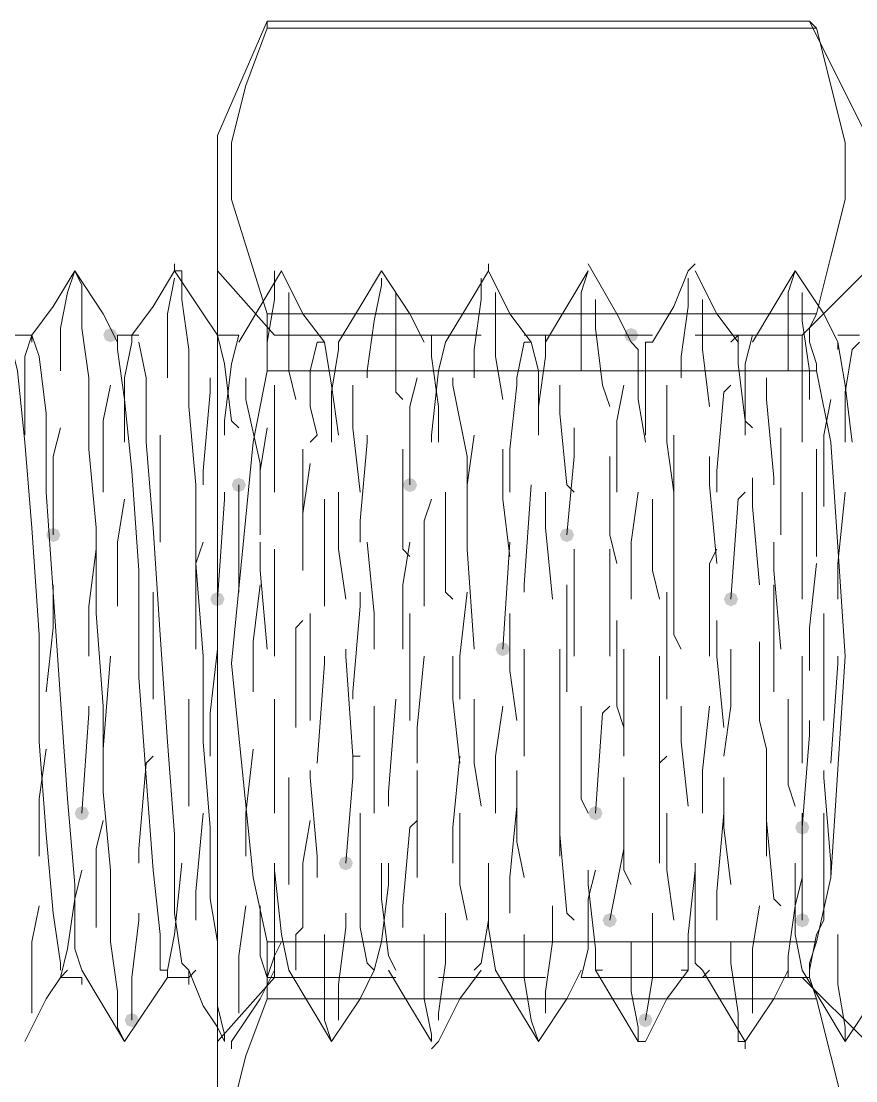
# Model space of a CAD drawing. Header units: millimetres. Extents: x 89051 to 218395, y -330386 to -125649.
# Drawn here: x 92589.2 to 92649.2, y -128457.7 to -128381.7 of the extents above; entities that cross this region are included whole.
import ezdxf

# ---------------------------------------------------------------- set-up
doc = ezdxf.new("R2010")
doc.units = ezdxf.units.MM
doc.header["$LTSCALE"] = 13
doc.layers.add('C00-00-00', color=7, linetype='Continuous')

msp = doc.modelspace()

# ---------------------------------------------------------------- hatches: boundary and pattern name
at = {"layer": 'C00-00-00'}
h = msp.add_hatch(color=256, dxfattribs=at)
h.dxf.hatch_style = 2
h.paths.add_polyline_path([(92595.128, -128404.192), (92595.278, -128403.83), (92595.64, -128403.68), (92596.001, -128403.83), (92596.152, -128404.192), (92596.001, -128404.554), (92595.64, -128404.704), (92595.278, -128404.554)])
h = msp.add_hatch(color=256, dxfattribs=at)
h.dxf.hatch_style = 2
h.paths.add_polyline_path([(92632.521, -128404.192), (92632.671, -128403.83), (92633.033, -128403.68), (92633.394, -128403.83), (92633.545, -128404.192), (92633.394, -128404.554), (92633.033, -128404.704), (92632.671, -128404.554)])
h = msp.add_hatch(color=256, dxfattribs=at)
h.dxf.hatch_style = 2
h.paths.add_polyline_path([(92604.348, -128414.949), (92604.498, -128414.587), (92604.86, -128414.437), (92605.222, -128414.587), (92605.372, -128414.949), (92605.222, -128415.311), (92604.86, -128415.461), (92604.498, -128415.311)])
h = msp.add_hatch(color=256, dxfattribs=at)
h.dxf.hatch_style = 2
h.paths.add_polyline_path([(92616.641, -128414.949), (92616.792, -128414.587), (92617.154, -128414.437), (92617.515, -128414.587), (92617.666, -128414.949), (92617.515, -128415.311), (92617.154, -128415.461), (92616.792, -128415.311)])
h = msp.add_hatch(color=256, dxfattribs=at)
h.dxf.hatch_style = 2
h.paths.add_polyline_path([(92591.03, -128418.535), (92591.18, -128418.173), (92591.542, -128418.022), (92591.904, -128418.173), (92592.054, -128418.535), (92591.904, -128418.896), (92591.542, -128419.047), (92591.18, -128418.896)])
h = msp.add_hatch(color=256, dxfattribs=at)
h.dxf.hatch_style = 2
h.paths.add_polyline_path([(92627.911, -128418.535), (92628.061, -128418.173), (92628.423, -128418.022), (92628.784, -128418.173), (92628.935, -128418.535), (92628.784, -128418.896), (92628.423, -128419.047), (92628.061, -128418.896)])
h = msp.add_hatch(color=256, dxfattribs=at)
h.dxf.hatch_style = 2
h.paths.add_polyline_path([(92602.811, -128423.145), (92602.962, -128422.783), (92603.323, -128422.633), (92603.685, -128422.783), (92603.835, -128423.145), (92603.685, -128423.506), (92603.323, -128423.657), (92602.962, -128423.506)])
h = msp.add_hatch(color=256, dxfattribs=at)
h.dxf.hatch_style = 2
h.paths.add_polyline_path([(92639.692, -128423.145), (92639.842, -128422.783), (92640.204, -128422.633), (92640.566, -128422.783), (92640.716, -128423.145), (92640.566, -128423.506), (92640.204, -128423.657), (92639.842, -128423.506)])
h = msp.add_hatch(color=256, dxfattribs=at)
h.dxf.hatch_style = 2
h.paths.add_polyline_path([(92623.3, -128426.73), (92623.451, -128426.369), (92623.813, -128426.218), (92624.174, -128426.369), (92624.325, -128426.73), (92624.174, -128427.092), (92623.813, -128427.242), (92623.451, -128427.092)])
h = msp.add_hatch(color=256, dxfattribs=at)
h.dxf.hatch_style = 2
h.paths.add_polyline_path([(92593.079, -128438.512), (92593.229, -128438.15), (92593.591, -128438), (92593.952, -128438.15), (92594.103, -128438.512), (92593.952, -128438.873), (92593.591, -128439.024), (92593.229, -128438.873)])
h = msp.add_hatch(color=256, dxfattribs=at)
h.dxf.hatch_style = 2
h.paths.add_polyline_path([(92629.959, -128438.512), (92630.11, -128438.15), (92630.472, -128438), (92630.833, -128438.15), (92630.984, -128438.512), (92630.833, -128438.873), (92630.472, -128439.024), (92630.11, -128438.873)])
h = msp.add_hatch(color=256, dxfattribs=at)
h.dxf.hatch_style = 2
h.paths.add_polyline_path([(92644.814, -128439.536), (92644.965, -128439.174), (92645.326, -128439.024), (92645.688, -128439.174), (92645.838, -128439.536), (92645.688, -128439.898), (92645.326, -128440.048), (92644.965, -128439.898)])
h = msp.add_hatch(color=256, dxfattribs=at)
h.dxf.hatch_style = 2
h.paths.add_polyline_path([(92612.031, -128442.097), (92612.182, -128441.736), (92612.543, -128441.585), (92612.905, -128441.736), (92613.056, -128442.097), (92612.905, -128442.459), (92612.543, -128442.609), (92612.182, -128442.459)])
h = msp.add_hatch(color=256, dxfattribs=at)
h.dxf.hatch_style = 2
h.paths.add_polyline_path([(92630.984, -128446.195), (92631.134, -128445.833), (92631.496, -128445.683), (92631.858, -128445.833), (92632.008, -128446.195), (92631.858, -128446.557), (92631.496, -128446.707), (92631.134, -128446.557)])
h = msp.add_hatch(color=256, dxfattribs=at)
h.dxf.hatch_style = 2
h.paths.add_polyline_path([(92644.814, -128446.195), (92644.965, -128445.833), (92645.326, -128445.683), (92645.688, -128445.833), (92645.838, -128446.195), (92645.688, -128446.557), (92645.326, -128446.707), (92644.965, -128446.557)])
h = msp.add_hatch(color=256, dxfattribs=at)
h.dxf.hatch_style = 2
h.paths.add_polyline_path([(92596.664, -128453.366), (92596.815, -128453.005), (92597.176, -128452.854), (92597.538, -128453.005), (92597.689, -128453.366), (92597.538, -128453.728), (92597.176, -128453.879), (92596.815, -128453.728)])
h = msp.add_hatch(color=256, dxfattribs=at)
h.dxf.hatch_style = 2
h.paths.add_polyline_path([(92633.545, -128453.366), (92633.696, -128453.005), (92634.057, -128452.854), (92634.419, -128453.005), (92634.569, -128453.366), (92634.419, -128453.728), (92634.057, -128453.879), (92633.696, -128453.728)])

# ---------------------------------------------------------------- linework, layer by layer
at = {"layer": 'C00-00-00', "lineweight": 15}
for points in [[(92606.909, -128381.654), (92603.323, -128389.849)], [(92606.909, -128402.655), (92604.348, -128394.46), (92604.348, -128390.362), (92605.372, -128386.264), (92606.909, -128382.166)], [(92645.839, -128381.654), (92606.909, -128381.654)], [(92606.909, -128382.166), (92606.909, -128381.654)], [(92612.031, -128382.166), (92606.909, -128382.166)], [(92646.351, -128382.166), (92606.909, -128382.166)], [(92614.592, -128382.166), (92612.031, -128382.166)], [(92623.3, -128382.166), (92615.617, -128382.166)], [(92635.082, -128382.166), (92627.398, -128382.166)], [(92646.351, -128382.166), (92638.667, -128382.166)], [(92649.936, -128389.849), (92645.839, -128381.654)], [(92645.839, -128381.654), (92646.351, -128382.166)], [(92646.351, -128382.166), (92648.4, -128390.362), (92648.4, -128394.46), (92647.375, -128398.557), (92646.351, -128402.655)], [(92603.323, -128389.849), (92603.323, -128390.362), (92603.323, -128391.386), (92603.323, -128393.435), (92603.323, -128396.509), (92603.323, -128399.582), (92603.323, -128403.68), (92603.323, -128408.29), (92603.323, -128413.412), (92603.323, -128419.047), (92603.323, -128424.681), (92603.323, -128429.804), (92603.323, -128435.438), (92603.323, -128441.073), (92603.323, -128446.195), (92603.323, -128450.805), (92603.323, -128454.903), (92603.323, -128457.977), (92603.323, -128461.05), (92603.323, -128463.099), (92603.323, -128464.123), (92603.323, -128464.636)], [(92593.079, -128399.582), (92591.542, -128402.143), (92590.005, -128404.192)], [(92593.079, -128399.582), (92592.566, -128401.119)], [(92596.152, -128404.704), (92595.128, -128402.655), (92593.079, -128399.582)], [(92596.664, -128454.903), (92596.152, -128453.879), (92596.152, -128451.317), (92595.64, -128447.732), (92595.64, -128442.61), (92595.128, -128436.975), (92595.128, -128430.828), (92594.615, -128424.169), (92594.615, -128418.022), (92594.103, -128412.388), (92594.103, -128407.265), (92593.591, -128403.68), (92593.591, -128400.606), (92593.079, -128399.582)], [(92600.25, -128399.582), (92598.713, -128402.143), (92597.176, -128404.192)], [(92600.25, -128399.07), (92600.25, -128399.582)], [(92603.323, -128404.192), (92602.299, -128402.655), (92600.25, -128399.582)], [(92603.323, -128447.732), (92602.811, -128444.658), (92602.811, -128439.536), (92602.299, -128433.389), (92602.299, -128427.243), (92601.787, -128420.583), (92601.787, -128414.949), (92601.274, -128409.314), (92601.274, -128405.216), (92600.762, -128401.631), (92600.762, -128399.582), (92600.25, -128399.582)], [(92607.421, -128404.192), (92603.323, -128399.582)], [(92607.933, -128399.582), (92606.397, -128402.143)], [(92607.421, -128399.582), (92607.421, -128401.631)], [(92609.47, -128402.655), (92607.933, -128399.582)], [(92615.105, -128399.582), (92613.568, -128402.143)], [(92617.154, -128402.655), (92615.105, -128399.582)], [(92622.788, -128399.582), (92621.251, -128402.143)], [(92622.788, -128399.07), (92622.788, -128399.582)], [(92624.325, -128402.655), (92622.788, -128399.582)], [(92629.959, -128399.582), (92628.423, -128402.143)], [(92629.959, -128399.582), (92629.447, -128401.119)], [(92632.008, -128402.655), (92629.959, -128399.07)], [(92637.131, -128399.582), (92636.106, -128402.143)], [(92637.643, -128399.07), (92637.131, -128399.582)], [(92639.18, -128402.655), (92637.643, -128399.582)], [(92644.814, -128399.582), (92643.277, -128402.143)], [(92644.814, -128399.582), (92644.302, -128401.119)], [(92646.863, -128402.655), (92644.814, -128399.582)], [(92649.936, -128399.582), (92645.326, -128404.192)], [(92600.25, -128400.094), (92599.738, -128402.655)], [(92615.105, -128400.094), (92615.105, -128400.606)], [(92622.276, -128400.094), (92622.276, -128401.631)], [(92637.131, -128400.094), (92637.131, -128402.143)], [(92592.566, -128401.119), (92592.054, -128403.68)], [(92608.446, -128403.168), (92608.446, -128401.119)], [(92615.105, -128400.606), (92614.592, -128403.168)], [(92616.129, -128404.192), (92616.129, -128401.119)], [(92623.3, -128402.143), (92623.3, -128401.119)], [(92629.447, -128401.119), (92629.447, -128403.68)], [(92644.302, -128401.119), (92644.302, -128404.192)], [(92645.326, -128403.168), (92645.326, -128401.119)], [(92607.421, -128401.631), (92606.909, -128404.704)], [(92622.276, -128401.631), (92621.764, -128405.216)], [(92630.472, -128403.68), (92630.472, -128401.631)], [(92638.155, -128405.216), (92638.155, -128401.631)], [(92599.738, -128402.655), (92599.738, -128406.241)], [(92606.397, -128402.143), (92604.86, -128404.704)], [(92612.031, -128402.655), (92606.909, -128402.655)], [(92606.909, -128406.753), (92606.909, -128405.216), (92606.909, -128404.192), (92606.909, -128402.655)], [(92646.351, -128402.655), (92606.909, -128402.655)], [(92611.007, -128404.704), (92609.47, -128402.655)], [(92613.568, -128402.143), (92612.031, -128404.704)], [(92614.592, -128402.655), (92612.031, -128402.655)], [(92623.3, -128402.655), (92615.617, -128402.655)], [(92618.178, -128404.704), (92617.154, -128402.655)], [(92621.251, -128402.143), (92619.715, -128404.704)], [(92623.3, -128405.729), (92623.3, -128402.143)], [(92625.862, -128404.704), (92624.325, -128402.655)], [(92628.423, -128402.143), (92626.886, -128404.704)], [(92635.082, -128402.655), (92627.398, -128402.655)], [(92633.033, -128404.704), (92632.008, -128402.655)], [(92636.106, -128402.143), (92634.569, -128404.704)], [(92637.131, -128402.143), (92636.618, -128405.729)], [(92646.351, -128402.655), (92638.667, -128402.655)], [(92640.716, -128404.704), (92639.18, -128402.655)], [(92643.277, -128402.143), (92641.741, -128404.704)], [(92646.351, -128402.655), (92645.839, -128403.68), (92645.839, -128404.704), (92646.351, -128406.241), (92646.351, -128406.753)], [(92647.888, -128404.704), (92646.863, -128402.655)], [(92608.446, -128406.753), (92608.446, -128403.168)], [(92614.592, -128403.168), (92614.08, -128406.753)], [(92645.839, -128406.753), (92645.326, -128403.168)], [(92590.005, -128404.192), (92588.468, -128404.192)], [(92590.005, -128404.192), (92589.493, -128405.729)], [(92590.005, -128404.192), (92590.005, -128404.704)], [(92593.591, -128449.781), (92593.079, -128448.244), (92593.079, -128443.634), (92592.566, -128437.487), (92592.054, -128430.316), (92591.542, -128422.632), (92591.03, -128415.461), (92591.03, -128409.827), (92590.517, -128405.729), (92590.005, -128404.192)], [(92592.054, -128403.68), (92592.054, -128406.753)], [(92596.152, -128404.192), (92596.152, -128404.704)], [(92597.689, -128404.192), (92596.152, -128404.192)], [(92597.176, -128404.192), (92597.176, -128404.704)], [(92603.323, -128404.704), (92603.323, -128404.192)], [(92603.323, -128404.192), (92603.835, -128406.241)], [(92603.323, -128404.704), (92603.323, -128404.192)], [(92604.86, -128404.192), (92603.323, -128404.192)], [(92604.86, -128404.192), (92604.348, -128406.241)], [(92614.592, -128404.192), (92607.421, -128404.192)], [(92612.031, -128404.192), (92610.495, -128404.192)], [(92622.276, -128404.192), (92614.592, -128404.192)], [(92616.129, -128408.29), (92616.129, -128404.192)], [(92619.715, -128404.192), (92618.178, -128404.192)], [(92618.69, -128404.192), (92618.69, -128405.729)], [(92626.886, -128404.192), (92625.349, -128404.192)], [(92634.057, -128404.192), (92626.374, -128404.192)], [(92627.398, -128404.192), (92626.886, -128404.192)], [(92626.886, -128404.192), (92626.886, -128405.729)], [(92629.447, -128403.68), (92629.447, -128406.753)], [(92630.984, -128407.778), (92630.472, -128403.68)], [(92634.569, -128404.192), (92633.033, -128404.192)], [(92645.326, -128404.192), (92637.643, -128404.192)], [(92640.204, -128404.704), (92640.716, -128404.192)], [(92641.741, -128404.192), (92640.204, -128404.192)], [(92640.716, -128404.192), (92640.716, -128406.241)], [(92641.741, -128404.192), (92641.229, -128406.241)], [(92644.302, -128404.192), (92644.302, -128406.753)], [(92645.326, -128404.192), (92645.326, -128404.704)], [(92645.326, -128404.192), (92645.326, -128404.704)], [(92649.424, -128404.192), (92647.888, -128404.192)], [(92588.468, -128404.704), (92588.981, -128406.753), (92589.493, -128411.876), (92590.005, -128418.022), (92590.517, -128425.706), (92590.517, -128433.389), (92591.03, -128440.048), (92591.542, -128445.683), (92592.054, -128449.269), (92592.054, -128449.781)], [(92596.152, -128404.704), (92596.152, -128405.216)], [(92596.152, -128404.704), (92596.152, -128405.216), (92596.664, -128408.802), (92597.176, -128413.924), (92597.689, -128421.096), (92597.689, -128428.779), (92598.201, -128435.95), (92598.713, -128442.61), (92599.225, -128447.22), (92599.225, -128449.781), (92599.738, -128449.781)], [(92597.176, -128404.704), (92596.664, -128407.265)], [(92601.274, -128449.781), (92600.762, -128449.269), (92600.25, -128445.683), (92600.25, -128440.048), (92599.738, -128433.389), (92599.225, -128425.706), (92598.713, -128418.022), (92598.201, -128411.876), (92598.201, -128407.265), (92597.689, -128404.704)], [(92606.909, -128404.704), (92606.909, -128406.753)], [(92609.982, -128406.753), (92610.495, -128404.704)], [(92610.495, -128404.704), (92611.007, -128404.704)], [(92611.007, -128404.704), (92611.519, -128407.778)], [(92612.031, -128404.704), (92612.031, -128405.216)], [(92619.715, -128404.704), (92619.202, -128406.753)], [(92624.837, -128407.265), (92625.349, -128404.704)], [(92625.349, -128404.704), (92625.862, -128404.704)], [(92625.862, -128404.704), (92626.374, -128406.753)], [(92633.033, -128404.704), (92633.545, -128405.216)], [(92634.569, -128404.704), (92634.057, -128404.704)], [(92634.057, -128404.704), (92634.057, -128407.265)], [(92645.326, -128404.704), (92645.326, -128406.241)], [(92647.888, -128405.216), (92647.888, -128404.704)], [(92647.888, -128404.704), (92648.4, -128407.778)], [(92649.424, -128404.704), (92648.912, -128405.216)], [(92589.493, -128405.729), (92589.493, -128409.314)], [(92612.031, -128405.216), (92611.519, -128408.29)], [(92618.69, -128405.729), (92619.202, -128409.314)], [(92621.764, -128405.216), (92621.764, -128407.265)], [(92623.813, -128408.802), (92623.3, -128405.729)], [(92626.886, -128405.729), (92626.374, -128409.314)], [(92633.545, -128405.216), (92633.545, -128408.802)], [(92636.618, -128405.729), (92636.618, -128407.265)], [(92638.667, -128409.314), (92638.155, -128405.216)], [(92648.912, -128405.216), (92648.4, -128408.29)], [(92599.738, -128406.241), (92599.738, -128407.265)], [(92603.835, -128406.241), (92604.348, -128410.339)], [(92604.348, -128406.241), (92603.835, -128410.339)], [(92640.716, -128406.241), (92641.229, -128410.339)], [(92641.229, -128406.241), (92641.229, -128410.339)], [(92645.326, -128406.241), (92645.326, -128408.29)], [(92596.664, -128407.265), (92596.664, -128411.876)], [(92602.811, -128408.29), (92602.811, -128407.265)], [(92606.909, -128447.732), (92605.884, -128443.122), (92604.348, -128427.755), (92605.884, -128411.876), (92606.909, -128406.753)], [(92605.372, -128408.802), (92605.372, -128407.265)], [(92612.031, -128406.753), (92606.909, -128406.753)], [(92646.351, -128406.753), (92606.909, -128406.753)], [(92608.958, -128408.802), (92608.446, -128406.753)], [(92609.982, -128409.314), (92609.982, -128406.753)], [(92614.592, -128406.753), (92612.031, -128406.753)], [(92614.08, -128406.753), (92614.08, -128407.265)], [(92623.3, -128406.753), (92615.617, -128406.753)], [(92617.154, -128409.314), (92617.666, -128407.265)], [(92619.202, -128406.753), (92618.69, -128411.363)], [(92620.227, -128407.778), (92620.227, -128407.265)], [(92624.837, -128407.778), (92624.837, -128407.265)], [(92626.374, -128406.753), (92626.374, -128411.363)], [(92635.082, -128406.753), (92627.398, -128406.753)], [(92634.057, -128407.265), (92634.057, -128411.363)], [(92646.351, -128406.753), (92638.667, -128406.753)], [(92642.765, -128408.802), (92642.765, -128407.265)], [(92645.839, -128408.802), (92645.839, -128406.753)], [(92646.351, -128406.753), (92647.375, -128411.876), (92648.4, -128427.243), (92647.375, -128443.122), (92646.351, -128447.732)], [(92595.128, -128410.339), (92595.64, -128407.778)], [(92607.421, -128408.29), (92607.421, -128407.778)], [(92611.519, -128407.778), (92612.031, -128411.363)], [(92613.056, -128410.851), (92613.056, -128407.778)], [(92621.251, -128412.9), (92620.227, -128407.778)], [(92624.325, -128412.388), (92624.837, -128407.778)], [(92627.91, -128409.827), (92627.91, -128407.778)], [(92631.496, -128409.314), (92630.984, -128407.778)], [(92632.008, -128410.339), (92632.521, -128407.778)], [(92635.594, -128411.876), (92635.594, -128407.778)], [(92639.692, -128408.29), (92640.204, -128407.778)], [(92648.4, -128407.778), (92648.912, -128411.876)], [(92602.299, -128413.924), (92602.811, -128408.29)], [(92606.397, -128413.412), (92605.372, -128408.802)], [(92607.421, -128411.363), (92607.421, -128408.29)], [(92611.519, -128408.29), (92611.519, -128411.876)], [(92616.641, -128408.802), (92616.129, -128408.29)], [(92633.545, -128408.802), (92634.057, -128411.876)], [(92639.18, -128413.924), (92639.692, -128408.29)], [(92643.277, -128414.437), (92642.765, -128408.802)], [(92645.326, -128408.29), (92645.326, -128411.363)], [(92646.863, -128411.363), (92647.375, -128408.802)], [(92648.4, -128408.29), (92648.4, -128411.876)], [(92589.493, -128409.314), (92589.493, -128411.363)], [(92610.495, -128411.363), (92609.982, -128409.314)], [(92617.154, -128414.949), (92617.154, -128409.314)], [(92619.202, -128409.314), (92619.202, -128411.876)], [(92626.374, -128409.314), (92626.374, -128411.363)], [(92595.128, -128415.461), (92595.128, -128410.339)], [(92603.835, -128410.339), (92603.835, -128411.363)], [(92604.348, -128410.339), (92604.86, -128410.851)], [(92628.423, -128414.949), (92627.91, -128409.827)], [(92632.008, -128415.461), (92632.008, -128410.339)], [(92641.229, -128410.339), (92641.741, -128410.851)], [(92641.229, -128410.339), (92641.229, -128411.363)], [(92592.054, -128410.851), (92591.542, -128412.9)], [(92606.909, -128410.851), (92606.397, -128413.924)], [(92613.568, -128415.461), (92613.056, -128410.851)], [(92628.935, -128410.851), (92628.935, -128412.9)], [(92643.79, -128410.851), (92643.79, -128413.924)], [(92599.225, -128411.363), (92599.225, -128416.486)], [(92607.421, -128414.437), (92607.421, -128411.363)], [(92609.982, -128411.876), (92610.495, -128411.363)], [(92614.08, -128411.876), (92613.568, -128417.51)], [(92614.08, -128411.363), (92614.08, -128411.876)], [(92618.69, -128411.363), (92618.69, -128411.876)], [(92621.764, -128411.363), (92621.251, -128414.949)], [(92636.106, -128415.461), (92635.594, -128411.876)], [(92636.106, -128411.363), (92636.106, -128415.973)], [(92645.326, -128411.363), (92645.326, -128411.876)], [(92646.863, -128416.486), (92646.863, -128411.363)], [(92609.47, -128416.998), (92609.47, -128412.388)], [(92616.641, -128413.924), (92616.641, -128412.388)], [(92623.813, -128415.973), (92623.813, -128412.388)], [(92624.325, -128415.461), (92624.325, -128412.388)], [(92646.351, -128417.51), (92646.351, -128412.388)], [(92591.542, -128412.9), (92591.542, -128418.535)], [(92606.397, -128414.949), (92606.397, -128413.412)], [(92609.47, -128416.998), (92609.982, -128413.412)], [(92621.251, -128414.949), (92621.251, -128412.9)], [(92628.935, -128412.9), (92628.423, -128418.535)], [(92631.496, -128418.535), (92631.496, -128412.9)], [(92638.667, -128414.949), (92638.667, -128412.9)], [(92602.299, -128414.949), (92602.299, -128413.924)], [(92606.397, -128413.924), (92606.397, -128418.535)], [(92616.641, -128419.559), (92616.641, -128413.924)], [(92639.18, -128415.461), (92639.18, -128413.924)], [(92643.79, -128413.924), (92643.79, -128418.535)], [(92604.86, -128414.949), (92604.86, -128416.486)], [(92607.421, -128415.461), (92607.421, -128414.437)], [(92621.251, -128414.949), (92621.251, -128419.047)], [(92625.862, -128414.949), (92625.349, -128422.12)], [(92628.935, -128415.461), (92628.423, -128414.949)], [(92639.18, -128420.583), (92638.667, -128414.949)], [(92641.741, -128414.437), (92641.741, -128416.486)], [(92643.277, -128414.949), (92643.277, -128414.437)], [(92603.835, -128415.461), (92603.835, -128415.973)], [(92612.031, -128415.461), (92612.031, -128419.559)], [(92619.715, -128415.461), (92619.715, -128422.632)], [(92626.886, -128415.461), (92626.886, -128418.022)], [(92633.545, -128415.461), (92633.033, -128419.047)], [(92641.229, -128415.461), (92640.716, -128415.973)], [(92645.326, -128415.461), (92645.326, -128418.535)], [(92648.4, -128415.461), (92647.888, -128420.583)], [(92596.664, -128415.973), (92596.152, -128419.047)], [(92603.835, -128415.973), (92603.323, -128423.145)], [(92611.007, -128415.973), (92611.007, -128420.583)], [(92618.69, -128415.973), (92618.178, -128417.51)], [(92624.325, -128420.071), (92623.813, -128415.973)], [(92634.569, -128415.973), (92634.569, -128421.096)], [(92636.106, -128415.973), (92636.106, -128419.047)], [(92640.716, -128415.973), (92640.204, -128423.145)], [(92599.225, -128416.486), (92599.225, -128419.047)], [(92604.86, -128416.486), (92604.86, -128422.632)], [(92609.47, -128420.071), (92609.47, -128416.998)], [(92609.47, -128421.096), (92609.47, -128416.998)], [(92641.741, -128416.486), (92642.253, -128422.12)], [(92613.568, -128417.51), (92613.568, -128419.047)], [(92618.178, -128417.51), (92618.178, -128423.657)], [(92646.351, -128420.071), (92646.351, -128417.51)], [(92626.886, -128418.022), (92627.398, -128423.145)], [(92632.008, -128420.583), (92631.496, -128418.535)], [(92645.326, -128418.535), (92645.326, -128422.632)], [(92596.152, -128419.047), (92596.152, -128423.657)], [(92601.787, -128420.583), (92602.299, -128419.047)], [(92606.397, -128421.096), (92606.397, -128419.047)], [(92614.592, -128424.169), (92614.08, -128419.047)], [(92616.641, -128422.12), (92617.154, -128419.047)], [(92621.251, -128419.559), (92621.251, -128419.047)], [(92623.813, -128426.73), (92624.325, -128419.047)], [(92633.033, -128419.047), (92633.033, -128423.145)], [(92636.106, -128425.706), (92636.106, -128419.047)], [(92643.277, -128421.096), (92643.277, -128419.047)], [(92594.103, -128423.657), (92594.615, -128419.559)], [(92607.421, -128422.632), (92607.421, -128419.559)], [(92612.031, -128419.559), (92612.543, -128423.145)], [(92617.154, -128420.071), (92616.641, -128419.559)], [(92621.764, -128426.73), (92621.251, -128419.559)], [(92628.935, -128422.632), (92628.935, -128419.559)], [(92631.496, -128423.657), (92631.496, -128419.559)], [(92638.667, -128420.583), (92639.18, -128419.559)], [(92601.787, -128426.73), (92601.787, -128420.583)], [(92611.007, -128420.583), (92611.007, -128423.657)], [(92638.667, -128427.243), (92638.667, -128420.583)], [(92645.839, -128425.194), (92646.351, -128420.583)], [(92647.888, -128420.583), (92647.888, -128423.145)], [(92606.909, -128426.73), (92606.397, -128421.096)], [(92634.569, -128421.096), (92635.082, -128423.145)], [(92643.79, -128426.73), (92643.277, -128421.096)], [(92591.542, -128422.12), (92591.542, -128425.194)], [(92606.397, -128422.12), (92605.884, -128426.218)], [(92616.641, -128426.73), (92616.641, -128422.12)], [(92625.349, -128422.12), (92625.349, -128422.632)], [(92628.423, -128422.12), (92628.423, -128424.681)], [(92643.277, -128422.12), (92643.277, -128425.706)], [(92598.713, -128422.632), (92598.713, -128428.779)], [(92607.421, -128427.243), (92607.421, -128422.632)], [(92613.568, -128422.632), (92613.568, -128423.657)], [(92619.715, -128422.632), (92620.227, -128423.145)], [(92621.251, -128422.632), (92620.739, -128427.243)], [(92628.935, -128427.243), (92628.935, -128422.632)], [(92635.594, -128422.632), (92635.594, -128428.267)], [(92645.326, -128422.632), (92645.326, -128423.145)], [(92594.103, -128427.243), (92594.103, -128423.657)], [(92613.568, -128423.657), (92613.056, -128429.804)], [(92631.496, -128427.243), (92631.496, -128423.657)], [(92608.958, -128425.194), (92609.47, -128424.681)], [(92609.982, -128429.804), (92609.982, -128424.169)], [(92614.592, -128426.73), (92614.592, -128424.169)], [(92617.154, -128425.706), (92617.154, -128424.169)], [(92624.325, -128428.267), (92624.325, -128424.169)], [(92628.423, -128424.681), (92628.423, -128429.804)], [(92632.008, -128430.828), (92632.008, -128424.681)], [(92639.18, -128427.243), (92639.18, -128424.681)], [(92646.863, -128429.804), (92646.863, -128424.169)], [(92591.542, -128425.194), (92591.03, -128429.804)], [(92608.958, -128432.365), (92608.958, -128425.194)], [(92645.839, -128428.267), (92645.839, -128425.194)], [(92605.884, -128426.218), (92605.884, -128429.804)], [(92617.154, -128431.853), (92617.154, -128425.706)], [(92636.618, -128426.73), (92636.106, -128425.706)], [(92642.253, -128426.218), (92642.253, -128431.853)], [(92643.277, -128425.706), (92643.277, -128429.804)], [(92603.323, -128426.73), (92602.811, -128431.34)], [(92612.543, -128426.73), (92612.543, -128427.243)], [(92625.349, -128426.73), (92625.349, -128429.291)], [(92627.91, -128426.73), (92627.91, -128433.389)], [(92632.521, -128426.73), (92632.521, -128433.902)], [(92640.204, -128426.73), (92640.204, -128430.828)], [(92595.64, -128427.243), (92595.128, -128433.902)], [(92611.007, -128427.755), (92610.495, -128434.926)], [(92611.007, -128427.243), (92611.007, -128427.755)], [(92612.543, -128427.243), (92613.056, -128434.414)], [(92618.178, -128427.243), (92617.666, -128432.365)], [(92620.227, -128427.243), (92620.227, -128430.316)], [(92620.739, -128427.243), (92620.739, -128430.316)], [(92635.082, -128427.243), (92635.082, -128428.779)], [(92639.692, -128432.365), (92639.18, -128427.243)], [(92645.326, -128427.243), (92645.326, -128431.853)], [(92647.888, -128427.755), (92647.375, -128434.926)], [(92647.888, -128427.243), (92647.888, -128427.755)], [(92624.837, -128431.853), (92624.325, -128428.267)], [(92635.594, -128428.267), (92635.594, -128430.316)], [(92598.713, -128428.779), (92598.713, -128430.316)], [(92625.349, -128429.291), (92625.349, -128434.414)], [(92635.082, -128428.779), (92635.082, -128434.926)], [(92609.982, -128431.853), (92609.982, -128429.804)], [(92613.056, -128429.804), (92613.056, -128430.316)], [(92646.863, -128431.853), (92646.863, -128429.804)], [(92594.103, -128431.34), (92594.103, -128430.828)], [(92601.274, -128435.95), (92601.274, -128430.316)], [(92607.421, -128436.463), (92607.421, -128430.316)], [(92607.421, -128431.853), (92607.421, -128430.828)], [(92614.592, -128431.853), (92614.592, -128430.828)], [(92615.617, -128436.975), (92616.129, -128430.316)], [(92620.227, -128430.316), (92620.739, -128434.926)], [(92621.764, -128434.926), (92621.764, -128430.316)], [(92623.3, -128434.414), (92623.813, -128430.828)], [(92629.447, -128437.487), (92629.447, -128430.828)], [(92630.984, -128431.34), (92631.496, -128430.828)], [(92632.521, -128432.365), (92632.008, -128430.828)], [(92636.618, -128433.389), (92636.618, -128430.828)], [(92638.155, -128435.438), (92638.667, -128430.828)], [(92640.204, -128430.828), (92639.692, -128434.414)], [(92644.302, -128436.463), (92644.302, -128430.316)], [(92593.591, -128438.512), (92594.103, -128431.34)], [(92602.811, -128431.34), (92602.811, -128434.414)], [(92630.472, -128438.512), (92630.984, -128431.34)], [(92607.421, -128435.95), (92607.421, -128431.853)], [(92614.592, -128438.512), (92614.592, -128431.853)], [(92617.666, -128432.365), (92617.666, -128434.926)], [(92642.253, -128431.853), (92642.765, -128433.902)], [(92645.326, -128431.853), (92645.326, -128434.926)], [(92645.839, -128432.877), (92645.839, -128431.853)], [(92645.326, -128439.536), (92645.839, -128432.877)], [(92591.03, -128433.902), (92590.517, -128437.487)], [(92595.128, -128433.902), (92595.128, -128434.926)], [(92605.884, -128433.902), (92605.372, -128438.512)], [(92627.91, -128433.389), (92627.91, -128434.414)], [(92627.91, -128433.902), (92627.91, -128436.975)], [(92632.521, -128433.902), (92632.521, -128434.414)], [(92637.131, -128437.999), (92636.618, -128433.389)], [(92642.765, -128433.902), (92642.765, -128438.512)], [(92598.713, -128434.414), (92598.201, -128434.926)], [(92613.056, -128434.414), (92613.056, -128435.95)], [(92613.056, -128434.414), (92613.568, -128434.414)], [(92620.739, -128434.414), (92620.227, -128439.536)], [(92623.3, -128438.512), (92623.3, -128434.414)], [(92635.594, -128434.414), (92635.082, -128434.926)], [(92598.201, -128434.926), (92597.689, -128441.073)], [(92609.982, -128435.95), (92609.982, -128435.438)], [(92617.666, -128438.512), (92617.666, -128435.438)], [(92622.276, -128437.999), (92621.764, -128434.926)], [(92624.837, -128440.561), (92624.837, -128435.438)], [(92635.082, -128434.926), (92635.082, -128440.561)], [(92638.155, -128438.512), (92638.155, -128435.438)], [(92646.863, -128435.95), (92646.863, -128435.438)], [(92601.274, -128437.999), (92601.274, -128435.95)], [(92607.421, -128438.512), (92607.421, -128435.95)], [(92608.446, -128440.048), (92608.446, -128435.95)], [(92610.495, -128441.585), (92609.982, -128435.95)], [(92613.056, -128435.95), (92612.543, -128442.097)], [(92632.521, -128436.975), (92632.521, -128435.95)], [(92639.692, -128439.536), (92639.692, -128435.95)], [(92647.375, -128442.097), (92646.863, -128435.95)], [(92607.421, -128437.999), (92607.421, -128436.463)], [(92615.617, -128437.999), (92615.617, -128436.975)], [(92627.91, -128436.975), (92627.91, -128441.585)], [(92632.521, -128442.61), (92632.521, -128436.975)], [(92644.814, -128437.999), (92644.302, -128436.463)], [(92590.517, -128437.487), (92590.517, -128441.585)], [(92629.959, -128438.512), (92629.447, -128437.487)], [(92642.765, -128437.487), (92642.765, -128439.024)], [(92602.299, -128438.512), (92601.787, -128444.146)], [(92605.372, -128438.512), (92605.372, -128441.585)], [(92613.568, -128438.512), (92613.568, -128441.585)], [(92617.666, -128443.122), (92617.666, -128438.512)], [(92620.739, -128438.512), (92620.739, -128443.634)], [(92624.837, -128437.999), (92624.325, -128443.122)], [(92627.91, -128438.512), (92627.91, -128440.048)], [(92632.521, -128438.512), (92632.521, -128441.073)], [(92635.594, -128438.512), (92635.594, -128442.61)], [(92639.692, -128438.512), (92639.18, -128444.146)], [(92642.765, -128438.512), (92642.765, -128441.585)], [(92645.326, -128438.512), (92645.326, -128440.048)], [(92646.863, -128438.512), (92646.863, -128442.097)], [(92595.128, -128439.024), (92594.615, -128441.073)], [(92609.982, -128439.024), (92609.47, -128442.097)], [(92617.666, -128439.024), (92617.154, -128439.536)], [(92642.765, -128439.024), (92643.277, -128444.658)], [(92608.446, -128443.634), (92608.446, -128440.048)], [(92617.154, -128439.536), (92616.641, -128445.171)], [(92620.227, -128439.536), (92620.227, -128442.097)], [(92627.91, -128440.048), (92628.423, -128445.683)], [(92640.204, -128443.634), (92639.692, -128439.536)], [(92645.326, -128440.048), (92645.326, -128443.122)], [(92625.349, -128443.122), (92624.837, -128440.561)], [(92635.082, -128440.561), (92635.082, -128442.097)], [(92594.615, -128441.073), (92594.615, -128446.195)], [(92597.689, -128441.073), (92597.689, -128442.097)], [(92610.495, -128443.122), (92610.495, -128441.585)], [(92613.568, -128441.585), (92613.568, -128446.195)], [(92632.521, -128441.073), (92631.496, -128446.195)], [(92600.25, -128447.22), (92600.762, -128442.097)], [(92607.421, -128442.61), (92607.421, -128442.097)], [(92609.47, -128442.097), (92609.47, -128446.707)], [(92615.105, -128444.658), (92615.105, -128442.097)], [(92615.617, -128443.634), (92615.617, -128442.097)], [(92622.788, -128446.195), (92622.788, -128442.097)], [(92622.788, -128446.707), (92622.788, -128442.097)], [(92637.643, -128445.683), (92637.643, -128442.097)], [(92644.814, -128442.61), (92644.814, -128442.097)], [(92646.863, -128442.097), (92646.863, -128446.195)], [(92647.375, -128443.122), (92647.375, -128442.097)], [(92593.079, -128444.658), (92593.591, -128442.61)], [(92607.421, -128443.122), (92607.421, -128442.61)], [(92607.933, -128447.22), (92607.421, -128442.61)], [(92629.959, -128444.658), (92630.472, -128442.61)], [(92629.959, -128443.634), (92629.959, -128442.61)], [(92633.033, -128443.634), (92632.521, -128442.61)], [(92635.594, -128442.61), (92636.106, -128446.195)], [(92637.131, -128447.22), (92637.643, -128442.61)], [(92644.814, -128447.22), (92644.814, -128442.61)], [(92607.421, -128446.195), (92607.421, -128443.122)], [(92615.105, -128447.732), (92615.617, -128443.634)], [(92620.739, -128443.634), (92621.251, -128446.195)], [(92624.325, -128443.122), (92624.325, -128445.683)], [(92630.472, -128448.244), (92629.959, -128443.634)], [(92644.814, -128445.171), (92645.326, -128443.122)], [(92645.326, -128443.122), (92645.326, -128446.195)], [(92601.787, -128444.146), (92601.787, -128446.195)], [(92639.18, -128444.146), (92639.18, -128446.195)], [(92590.517, -128445.171), (92590.005, -128447.732)], [(92592.566, -128448.244), (92593.079, -128444.658)], [(92605.372, -128445.171), (92604.86, -128448.756)], [(92606.397, -128445.171), (92606.397, -128448.756)], [(92615.617, -128448.756), (92615.105, -128444.658)], [(92616.641, -128445.171), (92616.641, -128446.707)], [(92627.398, -128445.171), (92627.398, -128447.732)], [(92629.959, -128448.244), (92629.959, -128444.658)], [(92642.253, -128445.171), (92641.741, -128448.244)], [(92643.277, -128444.658), (92643.79, -128445.171)], [(92644.302, -128448.756), (92644.814, -128445.171)], [(92597.689, -128445.683), (92597.689, -128446.195)], [(92612.543, -128445.683), (92612.543, -128446.707)], [(92619.715, -128445.683), (92619.715, -128449.269)], [(92628.423, -128445.683), (92628.935, -128446.195)], [(92634.569, -128445.683), (92634.569, -128450.293)], [(92637.643, -128449.269), (92637.643, -128445.683)], [(92594.615, -128446.195), (92594.615, -128446.707)], [(92597.689, -128446.195), (92597.176, -128450.293)], [(92607.421, -128448.244), (92607.421, -128446.195)], [(92609.47, -128446.707), (92608.958, -128447.22)], [(92612.543, -128446.707), (92612.031, -128450.805)], [(92613.568, -128446.195), (92613.568, -128446.707)], [(92613.568, -128446.707), (92614.08, -128449.269)], [(92622.276, -128449.269), (92622.788, -128446.195)], [(92623.3, -128449.781), (92622.788, -128446.707)], [(92646.863, -128446.195), (92646.351, -128447.22)], [(92599.738, -128449.781), (92600.25, -128447.22)], [(92608.446, -128449.781), (92607.933, -128447.22)], [(92608.958, -128447.22), (92608.958, -128449.781)], [(92611.007, -128450.805), (92611.007, -128447.22)], [(92618.178, -128448.244), (92618.178, -128447.22)], [(92625.349, -128450.293), (92625.349, -128447.22)], [(92637.131, -128449.781), (92637.131, -128447.22)], [(92645.326, -128449.781), (92644.814, -128447.22)], [(92646.351, -128447.22), (92645.839, -128449.781)], [(92647.888, -128450.805), (92647.888, -128447.22)], [(92590.005, -128447.732), (92590.005, -128451.83)], [(92592.054, -128450.293), (92592.566, -128448.244)], [(92603.323, -128449.269), (92603.323, -128447.732)], [(92612.031, -128447.732), (92606.909, -128447.732)], [(92646.351, -128447.732), (92606.909, -128447.732)], [(92606.909, -128451.83), (92606.909, -128450.805), (92606.909, -128449.781), (92606.909, -128448.244), (92606.909, -128447.732)], [(92607.421, -128448.756), (92607.933, -128447.732)], [(92607.421, -128449.781), (92607.421, -128448.244)], [(92614.592, -128447.732), (92612.031, -128447.732)], [(92614.592, -128449.781), (92615.105, -128447.732)], [(92623.3, -128447.732), (92615.617, -128447.732)], [(92618.178, -128451.83), (92618.178, -128448.244)], [(92627.398, -128447.732), (92626.886, -128451.317)], [(92635.082, -128447.732), (92627.398, -128447.732)], [(92629.447, -128450.293), (92629.959, -128448.244)], [(92630.472, -128449.781), (92630.472, -128448.244)], [(92633.033, -128451.317), (92633.033, -128447.732)], [(92646.351, -128447.732), (92638.667, -128447.732)], [(92640.204, -128449.269), (92640.204, -128447.732)], [(92641.741, -128448.244), (92641.741, -128451.83)], [(92646.351, -128447.732), (92645.839, -128449.269), (92645.839, -128450.293), (92646.351, -128451.83)], [(92604.86, -128448.756), (92604.86, -128452.342)], [(92606.397, -128448.756), (92606.909, -128450.293)], [(92606.909, -128450.293), (92607.421, -128448.756)], [(92616.129, -128449.781), (92615.617, -128448.756)], [(92644.302, -128450.293), (92644.302, -128448.756)], [(92592.054, -128450.293), (92592.566, -128449.781)], [(92593.591, -128449.781), (92595.128, -128452.342), (92596.664, -128454.903)], [(92599.738, -128450.293), (92599.738, -128449.781)], [(92601.787, -128449.781), (92601.274, -128450.293)], [(92601.274, -128449.781), (92601.274, -128450.293)], [(92601.274, -128449.781), (92602.299, -128452.342), (92603.323, -128453.879)], [(92603.323, -128452.342), (92603.323, -128449.269)], [(92606.397, -128451.83), (92607.421, -128449.781)], [(92607.421, -128450.293), (92607.421, -128449.781)], [(92608.446, -128449.781), (92609.982, -128452.342)], [(92613.568, -128451.83), (92614.592, -128449.781)], [(92614.08, -128449.269), (92614.592, -128449.781)], [(92615.617, -128449.781), (92617.154, -128452.342)], [(92619.715, -128449.269), (92619.202, -128452.854)], [(92620.739, -128451.83), (92622.276, -128449.781)], [(92621.764, -128449.781), (92622.276, -128449.269)], [(92623.3, -128449.781), (92624.837, -128452.342)], [(92628.423, -128451.83), (92629.447, -128449.781)], [(92630.984, -128449.781), (92630.472, -128449.781)], [(92630.472, -128449.781), (92632.008, -128452.342)], [(92635.594, -128451.83), (92637.131, -128449.781)], [(92636.618, -128449.781), (92637.131, -128449.781)], [(92638.155, -128449.781), (92637.643, -128449.269)], [(92638.667, -128449.781), (92638.155, -128450.293)], [(92638.155, -128449.781), (92639.692, -128452.342)], [(92640.716, -128452.854), (92640.204, -128449.269)], [(92643.277, -128451.83), (92644.302, -128449.781)], [(92644.302, -128449.269), (92644.302, -128450.293)], [(92645.326, -128449.781), (92646.863, -128452.342)], [(92589.493, -128454.903), (92591.03, -128451.83), (92592.054, -128450.293)], [(92592.054, -128450.293), (92593.591, -128450.293)], [(92593.591, -128450.293), (92593.591, -128450.805)], [(92596.664, -128454.903), (92598.713, -128451.83), (92599.738, -128450.293)], [(92597.176, -128450.293), (92597.176, -128453.366)], [(92599.738, -128450.293), (92601.274, -128450.293)], [(92601.274, -128450.293), (92601.274, -128450.805)], [(92603.323, -128454.903), (92607.421, -128450.293)], [(92606.909, -128450.293), (92608.446, -128450.293)], [(92607.421, -128450.293), (92615.105, -128450.293)], [(92614.592, -128450.293), (92616.129, -128450.293)], [(92619.202, -128450.293), (92626.886, -128450.293)], [(92621.764, -128450.293), (92623.3, -128450.293)], [(92625.862, -128453.366), (92625.349, -128450.293)], [(92629.447, -128450.293), (92630.984, -128450.293)], [(92630.472, -128450.293), (92638.155, -128450.293)], [(92634.569, -128450.293), (92634.057, -128453.366)], [(92636.618, -128450.293), (92638.155, -128450.293)], [(92638.155, -128450.293), (92645.326, -128450.293)], [(92644.302, -128450.293), (92645.839, -128450.293)], [(92645.326, -128450.293), (92649.936, -128454.903)], [(92611.007, -128453.366), (92611.007, -128450.805)], [(92612.031, -128450.805), (92612.031, -128453.366)], [(92626.886, -128451.317), (92626.886, -128452.854)], [(92633.545, -128453.879), (92633.033, -128451.317)], [(92648.4, -128453.879), (92647.888, -128450.805)], [(92590.005, -128451.83), (92590.005, -128452.854)], [(92604.348, -128454.903), (92606.397, -128451.83)], [(92606.909, -128472.319), (92604.348, -128464.123), (92604.348, -128460.025), (92605.372, -128455.928), (92606.909, -128451.83)], [(92612.031, -128451.83), (92606.909, -128451.83)], [(92646.351, -128451.83), (92606.909, -128451.83)], [(92611.519, -128454.903), (92613.568, -128451.83)], [(92614.592, -128451.83), (92612.031, -128451.83)], [(92623.3, -128451.83), (92615.617, -128451.83)], [(92618.69, -128454.391), (92618.178, -128451.83)], [(92619.202, -128454.903), (92620.739, -128451.83)], [(92626.374, -128454.903), (92628.423, -128451.83)], [(92635.082, -128451.83), (92627.398, -128451.83)], [(92634.057, -128454.903), (92635.594, -128451.83)], [(92646.351, -128451.83), (92638.667, -128451.83)], [(92641.229, -128454.903), (92643.277, -128451.83)], [(92641.741, -128451.83), (92641.741, -128452.854)], [(92646.351, -128451.83), (92648.4, -128460.025), (92648.4, -128464.123), (92647.375, -128468.221), (92646.351, -128472.319)], [(92648.4, -128454.903), (92650.449, -128451.83)], [(92603.835, -128454.391), (92603.323, -128452.342)], [(92604.86, -128452.342), (92604.86, -128452.854)], [(92609.982, -128452.342), (92611.519, -128454.903)], [(92617.154, -128452.342), (92618.69, -128454.903)], [(92619.202, -128452.854), (92619.202, -128453.366)], [(92624.837, -128452.342), (92626.374, -128454.903)], [(92632.008, -128452.342), (92633.545, -128454.903)], [(92639.692, -128452.342), (92641.229, -128454.903)], [(92640.716, -128454.903), (92640.716, -128452.854)], [(92646.863, -128452.342), (92648.4, -128454.903)], [(92611.519, -128454.903), (92611.007, -128453.366)], [(92626.374, -128454.903), (92625.862, -128453.366)], [(92603.323, -128453.879), (92603.835, -128454.903)], [(92603.835, -128454.903), (92603.835, -128454.391)], [(92618.69, -128454.903), (92618.69, -128454.391)], [(92633.545, -128454.903), (92633.545, -128453.879)], [(92648.4, -128454.903), (92648.4, -128453.879)], [(92604.348, -128454.903), (92604.348, -128455.415)], [(92619.202, -128454.903), (92618.69, -128455.415)], [(92634.057, -128454.903), (92633.545, -128454.903)], [(92641.229, -128454.903), (92640.716, -128454.903)], [(92641.229, -128454.903), (92641.229, -128455.415)]]:
    msp.add_lwpolyline(points, dxfattribs=at)

doc.saveas('drawing.dxf')
